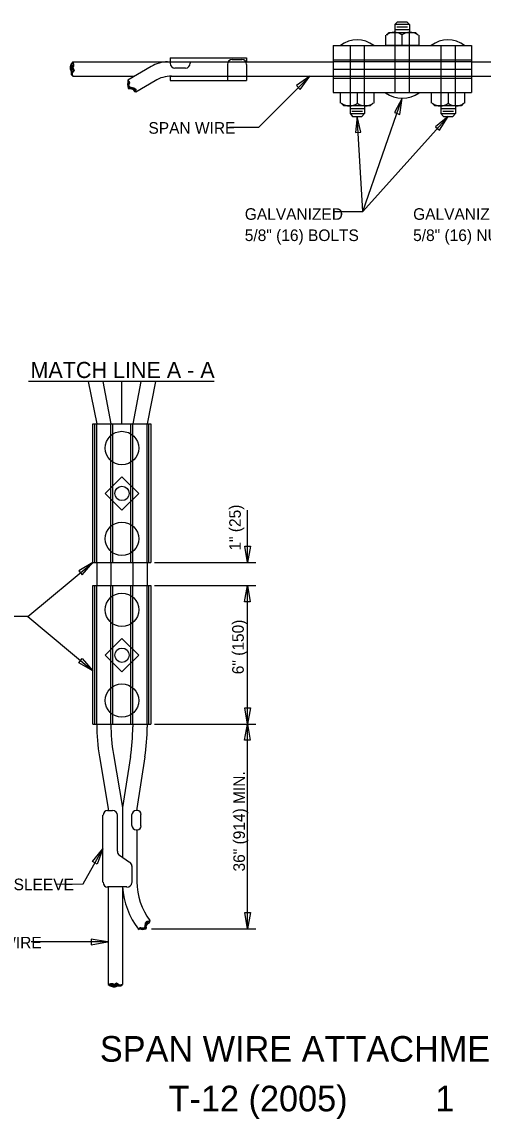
# Model space of a CAD drawing. Extents: x 1.2 to 16.4, y 0.2 to 10.
# Drawn here: x 6.57 to 10.15, y 0.55 to 9.07 of the extents above; entities that cross this region are included whole.
import ezdxf

# ---------------------------------------------------------------- set-up
doc = ezdxf.new("R2010")
doc.units = 0
for name, color, linetype in [('SD_P_Dimension Lines', 7, 'Continuous'), ('SD_P_Dimension Text', 7, 'Continuous'), ('SD_P_Frame', 7, 'Continuous'), ('SD_P_Prop Hidden Lines', 7, 'Continuous'), ('SD_P_Prop Object Lines', 7, 'Continuous'), ('SD_P_Subtitles', 7, 'Continuous')]:
    doc.layers.add(name, color=color, linetype=linetype)

msp = doc.modelspace()

# ---------------------------------------------------------------- linework, layer by layer
at = {"layer": 'SD_P_Dimension Lines'}
for p, q in [((8.408, 8.256), (8.803, 8.651)), ((8.803, 8.651), (8.7, 8.578)), ((8.729, 8.548), (8.803, 8.651)), ((8.7, 8.578), (8.729, 8.548)), ((9.214, 7.599), (9.521, 8.479)), ((9.521, 8.479), (9.461, 8.368)), ((9.501, 8.354), (9.521, 8.479)), ((9.461, 8.368), (9.501, 8.354)), ((9.171, 8.339), (9.158, 8.213)), ((9.214, 7.599), (9.171, 8.339)), ((9.2, 8.216), (9.171, 8.339)), ((9.214, 7.599), (9.877, 8.339)), ((9.877, 8.339), (9.78, 8.258)), ((9.811, 8.231), (9.877, 8.339)), ((8.179, 8.256), (8.408, 8.256)), ((9.158, 8.213), (9.2, 8.216)), ((9.78, 8.258), (9.811, 8.231)), ((8.985, 7.599), (9.214, 7.599)), ((8.3192, 4.875), (8.3192, 5.2815)), ((8.319, 4.875), (8.299, 5.001)), ((8.299, 5.001), (8.342, 5.001)), ((8.342, 5.001), (8.319, 4.875)), ((6.613, 4.454), (7.118, 4.875)), ((7.118, 4.875), (7.009, 4.811)), ((7.036, 4.778), (7.118, 4.875)), ((7.597, 4.875), (8.383, 4.875)), ((7.009, 4.811), (7.036, 4.778)), ((7.597, 4.695), (8.383, 4.695)), ((8.296, 4.569), (8.319, 4.695)), ((8.319, 4.695), (8.339, 4.569)), ((8.3192, 3.62), (8.3192, 4.695)), ((8.339, 4.569), (8.296, 4.569)), ((6.613, 4.454), (6.375, 4.454)), ((6.613, 4.454), (7.118, 4.033)), ((7.009, 4.096), (7.035, 4.128)), ((7.118, 4.033), (7.009, 4.096)), ((7.035, 4.128), (7.118, 4.033)), ((8.319, 3.62), (8.299, 3.746)), ((8.299, 3.746), (8.342, 3.746)), ((8.342, 3.746), (8.319, 3.62)), ((7.597, 3.62), (8.383, 3.62)), ((8.296, 3.494), (8.319, 3.62)), ((8.319, 3.62), (8.339, 3.494)), ((8.3192, 2.031), (8.3192, 3.62)), ((8.339, 3.494), (8.296, 3.494)), ((7.042, 2.379), (7.196, 2.652)), ((7.115, 2.553), (7.196, 2.652)), ((7.196, 2.652), (7.152, 2.532)), ((7.152, 2.532), (7.115, 2.553)), ((6.838, 2.378), (7.042, 2.379)), ((8.319, 2.031), (8.299, 2.157)), ((8.299, 2.157), (8.342, 2.157)), ((8.342, 2.157), (8.319, 2.031)), ((7.574, 2.031), (8.383, 2.031)), ((7.232, 1.93), (6.64, 1.93)), ((7.232, 1.93), (7.106, 1.95)), ((7.106, 1.95), (7.106, 1.907)), ((7.106, 1.907), (7.232, 1.93))]:
    msp.add_line(p, q, dxfattribs=at)
at = {"layer": 'SD_P_Prop Hidden Lines'}
for p, q in [((9.464, 8.99), (9.464, 8.522)), ((9.576, 8.522), (9.576, 8.99)), ((9.115, 8.889), (9.115, 8.421)), ((9.227, 8.421), (9.227, 8.889)), ((9.821, 8.889), (9.821, 8.421)), ((9.933, 8.421), (9.933, 8.889)), ((10.058, 8.776), (8.983, 8.776)), ((7.718, 8.7616), (7.875, 8.7616)), ((8.1684, 8.7616), (8.3069, 8.7616)), ((10.058, 8.761), (8.983, 8.761)), ((8.1633, 8.6506), (8.312, 8.6506)), ((8.983, 8.6506), (10.058, 8.6506)), ((8.983, 8.6356), (10.058, 8.6356)), ((7.133, 4.875), (7.133, 5.951)), ((7.148, 4.875), (7.148, 5.951)), ((7.1765, 5.951), (7.2875, 5.951)), ((7.258, 4.875), (7.258, 5.951)), ((7.273, 4.875), (7.273, 5.951)), ((7.4015, 5.951), (7.5125, 5.951)), ((7.414, 4.875), (7.414, 5.951)), ((7.428, 4.875), (7.428, 5.951)), ((7.54, 4.875), (7.54, 5.951)), ((7.554, 4.875), (7.554, 5.951)), ((7.133, 3.619), (7.133, 4.695)), ((7.148, 3.619), (7.148, 4.695)), ((7.1765, 4.695), (7.2875, 4.695)), ((7.258, 3.619), (7.258, 4.695)), ((7.273, 3.619), (7.273, 4.695)), ((7.4015, 4.695), (7.5125, 4.695)), ((7.414, 3.619), (7.414, 4.695)), ((7.428, 3.619), (7.428, 4.695)), ((7.54, 3.619), (7.54, 4.695)), ((7.554, 3.619), (7.554, 4.695))]:
    msp.add_line(p, q, dxfattribs=at)
at = {"layer": 'SD_P_Prop Object Lines'}
for p, q in [((9.484, 9.072), (9.464, 9.051)), ((9.576, 9.051), (9.464, 9.051)), ((9.464, 9.051), (9.464, 8.99)), ((9.561, 9.031), (9.479, 9.031)), ((9.484, 9.072), (9.556, 9.072)), ((9.576, 9.051), (9.556, 9.072)), ((9.576, 9.051), (9.576, 8.99)), ((9.392, 8.888), (9.392, 8.97)), ((9.4, 8.97), (9.42, 8.99)), ((9.42, 8.99), (9.624, 8.99)), ((9.576, 9.01), (9.464, 9.01)), ((9.521, 8.888), (9.521, 8.97)), ((9.624, 8.99), (9.645, 8.97)), ((9.652, 8.888), (9.652, 8.97)), ((8.983, 8.889), (8.983, 8.523)), ((8.983, 8.889), (10.058, 8.889)), ((9.652, 8.888), (9.392, 8.888)), ((10.058, 8.889), (10.058, 8.523)), ((7.718, 8.7939), (8.312, 8.7939)), ((7.718, 8.7939), (7.718, 8.7511)), ((8.2004, 8.7799), (8.2749, 8.7799)), ((8.312, 8.7939), (8.312, 8.7616)), ((6.951, 8.747), (6.942, 8.723)), ((6.942, 8.723), (6.942, 8.709)), ((6.942, 8.709), (6.951, 8.687)), ((6.947, 8.731), (6.955, 8.747)), ((6.947, 8.713), (6.947, 8.731)), ((6.951, 8.698), (6.947, 8.713)), ((6.962, 8.762), (6.951, 8.747)), ((6.951, 8.734), (6.958, 8.738)), ((6.951, 8.72), (6.951, 8.734)), ((6.955, 8.694), (6.951, 8.72)), ((6.955, 8.673), (6.951, 8.698)), ((6.955, 8.747), (6.962, 8.754)), ((6.958, 8.698), (6.955, 8.731)), ((6.955, 8.731), (6.958, 8.727)), ((6.958, 8.683), (6.955, 8.694)), ((6.958, 8.738), (6.962, 8.731)), ((6.958, 8.727), (6.958, 8.716)), ((6.962, 8.709), (6.958, 8.698)), ((6.969, 8.691), (6.958, 8.676)), ((6.965, 8.691), (6.958, 8.683)), ((6.962, 8.762), (6.969, 8.743)), ((6.962, 8.7616), (7.718, 8.7616)), ((6.962, 8.754), (6.965, 8.738)), ((6.962, 8.731), (6.962, 8.709)), ((6.969, 8.727), (6.962, 8.716)), ((6.965, 8.723), (6.962, 8.72)), ((6.962, 8.72), (6.962, 8.705)), ((6.962, 8.716), (6.973, 8.698)), ((6.962, 8.705), (6.965, 8.698)), ((6.965, 8.738), (6.965, 8.723)), ((6.965, 8.698), (6.965, 8.691)), ((6.969, 8.743), (6.969, 8.727)), ((6.973, 8.698), (6.969, 8.691)), ((7.5708, 8.7267), (7.389, 8.6188)), ((7.8379, 8.714), (7.7551, 8.714)), ((7.875, 8.7616), (8.1684, 8.7616)), ((7.875, 8.7616), (7.875, 8.7511)), ((8.1633, 8.7428), (8.1633, 8.6183)), ((8.3069, 8.7616), (8.983, 8.7616)), ((8.312, 8.7428), (8.312, 8.6183)), ((8.983, 8.7061), (10.058, 8.7061)), ((10.058, 8.7616), (11.314, 8.7616)), ((6.951, 8.687), (6.951, 8.665)), ((6.951, 8.665), (6.962, 8.651)), ((6.958, 8.657), (6.955, 8.673)), ((6.958, 8.676), (6.958, 8.658)), ((6.958, 8.658), (6.962, 8.651)), ((6.962, 8.6506), (7.4426, 8.6506)), ((7.389, 8.619), (7.399, 8.61)), ((7.389, 8.619), (7.391, 8.604)), ((7.395, 8.593), (7.393, 8.614)), ((7.393, 8.614), (7.396, 8.603)), ((7.399, 8.61), (7.403, 8.6)), ((7.6012, 8.6157), (7.4516, 8.5269)), ((7.718, 8.6506), (8.1633, 8.6506)), ((7.718, 8.6504), (7.718, 8.6183)), ((7.718, 8.6183), (8.312, 8.6183)), ((8.312, 8.6506), (8.983, 8.6506)), ((10.058, 8.6506), (11.314, 8.6506)), ((7.391, 8.604), (7.388, 8.588)), ((7.388, 8.588), (7.393, 8.556)), ((7.396, 8.603), (7.39, 8.585)), ((7.39, 8.585), (7.401, 8.603)), ((7.401, 8.603), (7.392, 8.582)), ((7.392, 8.582), (7.397, 8.564)), ((7.393, 8.574), (7.395, 8.593)), ((7.396, 8.558), (7.393, 8.574)), ((7.393, 8.556), (7.412, 8.556)), ((7.403, 8.6), (7.394, 8.579)), ((7.394, 8.579), (7.403, 8.568)), ((7.399, 8.565), (7.396, 8.603)), ((7.396, 8.603), (7.396, 8.603)), ((7.416, 8.559), (7.396, 8.558)), ((7.397, 8.564), (7.404, 8.559)), ((7.433, 8.549), (7.399, 8.565)), ((7.403, 8.568), (7.416, 8.565)), ((7.404, 8.559), (7.407, 8.561)), ((7.407, 8.561), (7.419, 8.561)), ((7.412, 8.556), (7.43, 8.547)), ((7.416, 8.565), (7.437, 8.561)), ((7.431, 8.557), (7.416, 8.559)), ((7.419, 8.561), (7.427, 8.55)), ((7.427, 8.55), (7.435, 8.551)), ((7.43, 8.547), (7.442, 8.531)), ((7.445, 8.545), (7.431, 8.557)), ((7.437, 8.544), (7.433, 8.549)), ((7.435, 8.551), (7.439, 8.546)), ((7.443, 8.552), (7.436, 8.557)), ((7.436, 8.557), (7.437, 8.544)), ((7.437, 8.561), (7.451, 8.549)), ((7.439, 8.546), (7.448, 8.541)), ((7.442, 8.531), (7.449, 8.528)), ((7.448, 8.541), (7.443, 8.552)), ((7.447, 8.53), (7.445, 8.545)), ((7.451, 8.549), (7.449, 8.528)), ((7.449, 8.528), (7.452, 8.527)), ((8.983, 8.523), (10.058, 8.523)), ((9.039, 8.523), (9.299, 8.523)), ((9.039, 8.523), (9.039, 8.441)), ((9.17, 8.523), (9.17, 8.441)), ((9.299, 8.523), (9.299, 8.441)), ((9.745, 8.523), (10.005, 8.523)), ((9.745, 8.523), (9.745, 8.441)), ((9.876, 8.523), (9.876, 8.441)), ((10.005, 8.523), (10.005, 8.441)), ((9.067, 8.421), (9.046, 8.441)), ((9.291, 8.441), (9.271, 8.421)), ((9.773, 8.421), (9.752, 8.441)), ((9.997, 8.441), (9.977, 8.421)), ((9.271, 8.421), (9.067, 8.421)), ((9.115, 8.421), (9.115, 8.36)), ((9.115, 8.401), (9.227, 8.401)), ((9.115, 8.36), (9.135, 8.339)), ((9.115, 8.36), (9.227, 8.36)), ((9.13, 8.38), (9.212, 8.38)), ((9.207, 8.339), (9.227, 8.36)), ((9.227, 8.421), (9.227, 8.36)), ((9.977, 8.421), (9.773, 8.421)), ((9.821, 8.421), (9.821, 8.36)), ((9.821, 8.401), (9.933, 8.401)), ((9.821, 8.36), (9.841, 8.339)), ((9.821, 8.36), (9.933, 8.36)), ((9.836, 8.38), (9.918, 8.38)), ((9.913, 8.339), (9.933, 8.36)), ((9.933, 8.421), (9.933, 8.36)), ((9.135, 8.339), (9.207, 8.339)), ((9.841, 8.339), (9.913, 8.339)), ((7.083, 6.279), (7.148, 5.951)), ((7.1966, 6.2792), (7.258, 5.951)), ((7.344, 5.951), (7.344, 6.279)), ((7.4914, 6.2792), (7.428, 5.951)), ((7.605, 6.279), (7.54, 5.951)), ((7.118, 4.875), (7.118, 5.951)), ((7.118, 5.951), (7.569, 5.951)), ((7.569, 5.951), (7.569, 4.875)), ((7.343, 5.541), (7.214, 5.41)), ((7.474, 5.41), (7.343, 5.541)), ((7.214, 5.41), (7.343, 5.281)), ((7.343, 5.281), (7.474, 5.41)), ((7.118, 4.875), (7.569, 4.875)), ((7.148, 4.875), (7.148, 4.695)), ((7.258, 4.875), (7.258, 4.695)), ((7.428, 4.875), (7.428, 4.695)), ((7.54, 4.875), (7.54, 4.695)), ((7.118, 3.619), (7.118, 4.695)), ((7.118, 4.695), (7.569, 4.695)), ((7.569, 4.695), (7.569, 3.619)), ((7.343, 4.285), (7.214, 4.154)), ((7.474, 4.154), (7.343, 4.285)), ((7.214, 4.154), (7.343, 4.025)), ((7.343, 4.025), (7.474, 4.154)), ((7.118, 3.619), (7.569, 3.619)), ((7.148, 3.62), (7.148, 3.6188)), ((7.428, 3.62), (7.428, 3.598)), ((7.54, 3.62), (7.54, 3.5961)), ((7.1694, 3.366), (7.238, 2.965)), ((7.2777, 3.3848), (7.3491, 2.9725)), ((7.4104, 3.3688), (7.3491, 2.9725)), ((7.5222, 3.366), (7.46, 2.965)), ((7.196, 2.392), (7.196, 2.912)), ((7.233, 2.949), (7.272, 2.949)), ((7.238, 2.965), (7.238, 2.949)), ((7.307, 2.912), (7.307, 2.633)), ((7.349, 2.973), (7.349, 2.585)), ((7.418, 2.912), (7.418, 2.837)), ((7.462, 2.949), (7.455, 2.949)), ((7.46, 2.965), (7.46, 2.949)), ((7.492, 2.83), (7.492, 2.919)), ((7.455, 2.8), (7.462, 2.8)), ((7.46, 2.8), (7.46, 2.396)), ((7.324, 2.602), (7.403, 2.549)), ((7.42, 2.518), (7.42, 2.389)), ((7.381, 2.355), (7.232, 2.355)), ((7.238, 2.355), (7.238, 1.599)), ((7.349, 2.355), (7.349, 1.599)), ((7.521, 2.041), (7.524, 2.054)), ((7.524, 2.054), (7.528, 2.075)), ((7.54, 2.071), (7.524, 2.037)), ((7.528, 2.075), (7.54, 2.089)), ((7.528, 2.057), (7.539, 2.065)), ((7.528, 2.045), (7.528, 2.057)), ((7.53, 2.042), (7.528, 2.045)), ((7.532, 2.069), (7.53, 2.054)), ((7.53, 2.054), (7.531, 2.034)), ((7.544, 2.083), (7.532, 2.069)), ((7.537, 2.081), (7.532, 2.074)), ((7.532, 2.074), (7.545, 2.075)), ((7.533, 2.05), (7.542, 2.068)), ((7.533, 2.031), (7.533, 2.05)), ((7.548, 2.086), (7.537, 2.081)), ((7.538, 2.073), (7.543, 2.077)), ((7.539, 2.065), (7.538, 2.073)), ((7.54, 2.089), (7.562, 2.095)), ((7.545, 2.075), (7.54, 2.071)), ((7.542, 2.068), (7.558, 2.08)), ((7.543, 2.077), (7.548, 2.086)), ((7.562, 2.095), (7.544, 2.083)), ((7.558, 2.08), (7.561, 2.087)), ((7.561, 2.087), (7.562, 2.095)), ((7.472, 2.026), (7.479, 2.037)), ((7.472, 2.026), (7.485, 2.029)), ((7.475, 2.031), (7.486, 2.034)), ((7.496, 2.033), (7.475, 2.031)), ((7.479, 2.037), (7.489, 2.041)), ((7.485, 2.029), (7.501, 2.026)), ((7.504, 2.028), (7.486, 2.039)), ((7.486, 2.039), (7.507, 2.03)), ((7.524, 2.037), (7.486, 2.034)), ((7.486, 2.034), (7.504, 2.028)), ((7.486, 2.034), (7.486, 2.034)), ((7.489, 2.041), (7.51, 2.032)), ((7.515, 2.031), (7.496, 2.033)), ((7.501, 2.026), (7.533, 2.031)), ((7.507, 2.03), (7.525, 2.035)), ((7.51, 2.032), (7.521, 2.041)), ((7.531, 2.034), (7.515, 2.031)), ((7.525, 2.035), (7.53, 2.042)), ((7.238, 1.599), (7.257, 1.606)), ((7.238, 1.599), (7.253, 1.588)), ((7.246, 1.599), (7.262, 1.602)), ((7.253, 1.592), (7.246, 1.599)), ((7.269, 1.584), (7.253, 1.592)), ((7.253, 1.588), (7.277, 1.579)), ((7.257, 1.606), (7.273, 1.606)), ((7.262, 1.602), (7.277, 1.602)), ((7.262, 1.595), (7.269, 1.599)), ((7.266, 1.588), (7.262, 1.595)), ((7.28, 1.588), (7.266, 1.588)), ((7.269, 1.599), (7.291, 1.599)), ((7.302, 1.595), (7.269, 1.592)), ((7.269, 1.592), (7.273, 1.595)), ((7.287, 1.584), (7.269, 1.584)), ((7.273, 1.606), (7.284, 1.599)), ((7.273, 1.595), (7.284, 1.595)), ((7.277, 1.602), (7.28, 1.599)), ((7.277, 1.579), (7.291, 1.579)), ((7.28, 1.599), (7.295, 1.599)), ((7.306, 1.592), (7.28, 1.588)), ((7.284, 1.599), (7.302, 1.61)), ((7.302, 1.588), (7.287, 1.584)), ((7.291, 1.599), (7.302, 1.595)), ((7.291, 1.579), (7.313, 1.588)), ((7.295, 1.599), (7.302, 1.602)), ((7.302, 1.61), (7.309, 1.606)), ((7.302, 1.602), (7.309, 1.602)), ((7.327, 1.592), (7.302, 1.588)), ((7.317, 1.595), (7.306, 1.592)), ((7.309, 1.606), (7.324, 1.595)), ((7.309, 1.602), (7.317, 1.595)), ((7.313, 1.588), (7.335, 1.588)), ((7.324, 1.595), (7.349, 1.599)), ((7.349, 1.599), (7.327, 1.592)), ((7.335, 1.588), (7.349, 1.599)), ((7.342, 1.595), (7.349, 1.599))]:
    msp.add_line(p, q, dxfattribs=at)
for centre, radius in [((7.344, 5.7631), 0.13), ((7.344, 5.4108), 0.0556), ((7.344, 5.0585), 0.13), ((7.344, 4.5071), 0.13), ((7.344, 4.1548), 0.0556), ((7.344, 3.8025), 0.13)]:
    msp.add_circle(centre, radius, dxfattribs=at)
for centre, radius, start, end in [((9.4575, 8.8899), 0.1014, 52.97705, 126.71684), ((9.5803, 8.889), 0.1026, 53.28143, 127.02123), ((9.17, 8.7161), 0.2167, 53.1301, 126.8699), ((9.875, 8.7161), 0.2167, 53.1301, 126.8699), ((8.2004, 8.7428), 0.0371, 90, 180), ((8.2749, 8.7428), 0.0371, 0, 90), ((7.6983, 8.5116), 0.25, 90, 120.67512), ((7.7551, 8.7511), 0.0371, 180, 270), ((7.8379, 8.7511), 0.0371, 270, 360), ((7.7288, 8.4006), 0.25, 90, 120.67512), ((9.521, 8.6958), 0.2167, 233.1301, 306.8699), ((9.1107, 8.5229), 0.1026, 233.28143, 307.02123), ((9.2335, 8.522), 0.1014, 232.97705, 306.71684), ((9.8157, 8.5229), 0.1026, 233.28143, 307.02123), ((9.9385, 8.522), 0.1014, 232.97705, 306.71684), ((8.648, 3.6188), 1.5, 180, 189.7006), ((8.648, 3.6179), 1.39, 179.95647, 189.65707), ((5.928, 3.598), 1.5, 351.20723, 360), ((6.04, 3.5961), 1.5, 351.17711, 0), ((7.2344, 2.9114), 0.0371, 90, 180), ((7.2724, 2.9124), 0.036, 358.40886, 88.40886), ((7.4564, 2.9114), 0.0371, 90, 180), ((7.4634, 2.9187), 0.0297, 0, 90), ((7.4564, 2.8365), 0.0371, 180, 270), ((7.4637, 2.8294), 0.0297, 270, 0), ((7.3454, 2.6324), 0.0371, 180, 236.30993), ((7.3839, 2.5178), 0.0371, 0, 56.30993), ((7.2344, 2.3914), 0.0371, 180, 270), ((7.3849, 2.3909), 0.0366, 266.08175, 356.08175), ((7.9574, 2.3962), 0.4974, 180, 217.32744), ((7.9574, 2.3962), 0.6098, 183.86605, 217.32744)]:
    msp.add_arc(centre, radius, start, end, dxfattribs=at)
at = {"layer": 'SD_P_Subtitles'}
msp.add_line((8.0598, 6.2792), (6.6183, 6.2792), dxfattribs=at)

# ---------------------------------------------------------------- texts
at = {"layer": 'SD_P_Dimension Text'}
for s, p in [('SPAN WIRE', (7.5499, 8.2041)), ('GALVANIZED', (8.2979, 7.5354)), ('GALVANIZED', (9.605, 7.5354)), ('5/8" (16) BOLTS', (8.2979, 7.3706)), ('5/8" (16) NUTS', (9.605, 7.3706)), ('SERVICE SLEEVE', (5.9409, 2.33)), ('SPAN WIRE', (6.0459, 1.8779))]:
    msp.add_text(s, height=0.09, dxfattribs=at).set_placement(p)
for s, p in [('1" (25)', (8.267, 4.9669)), ('6" (150)', (8.29, 4.0069)), ('36" (914) MIN.', (8.2989, 2.4751))]:
    msp.add_text(s, height=0.09, rotation=90, dxfattribs=at).set_placement(p)
at = {"layer": 'SD_P_Frame'}
for s, height, p in [('SPAN WIRE ATTACHMENT BETWEEN POLES', 0.198994, (7.1726, 0.9984)), ('T-12 (2005)', 0.198994, (7.706, 0.6129)), ('1', 0.199, (9.7769, 0.6129))]:
    msp.add_text(s, height=height, dxfattribs=at).set_placement(p)
at = {"layer": 'SD_P_Subtitles'}
msp.add_text('MATCH LINE A - A', height=0.124996, dxfattribs=at).set_placement((6.6338, 6.3071))

doc.saveas('drawing.dxf')
